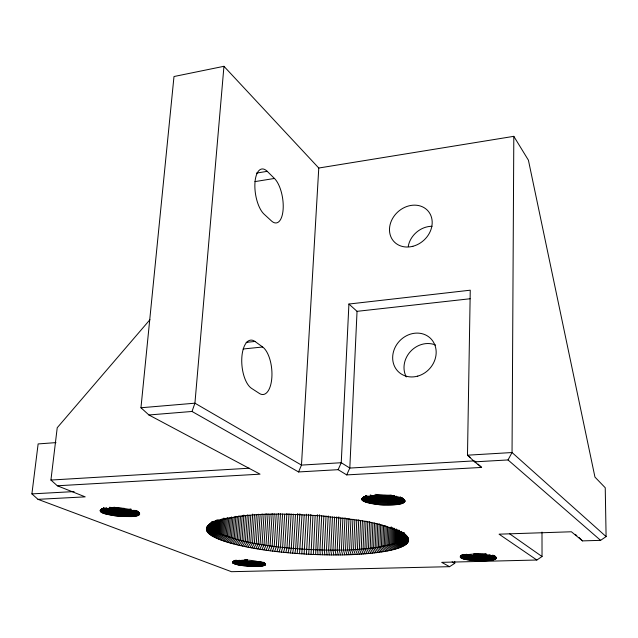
<?xml version="1.0" encoding="UTF-8"?>
<svg xmlns="http://www.w3.org/2000/svg" width="638" height="638" viewBox="0 0 638 638"><rect width="100%" height="100%" fill="white"/><g stroke="black" fill="none" stroke-linecap="round" stroke-linejoin="round"><path stroke-width="0.96" d="M494.657 556.025C501.157 562.022 480.717 560.323 478.532 560.754L478.556 553.943M403.112 498.653C410.282 506.213 387.051 504.65 384.06 505.001L384.228 495.096M403.814 533.145C419.182 545.139 392.195 550.187 384.419 551.487C359.417 555.515 333.953 555.411 308.728 554.263C282.506 552.739 256.173 550.004 230.741 543.169C222.957 540.865 194.391 532.913 212.374 522.012C207.382 533.424 229.002 536 235.701 539.166C258.869 545.299 282.817 547.898 306.687 549.374C331.082 550.602 355.701 550.738 379.897 546.965C386.564 544.677 407.204 544.174 403.407 532.866M318.769 168.025L513.813 136.333L512.043 452.533L508.023 459.942L474.672 461.848L467.487 455.189L470.254 290.194L348.914 304.039L341.25 462.725L338.14 469.68L298.568 471.953L192.014 411.462L148.917 414.979L140.958 407.754L173.991 76.528L223.946 66.304L318.769 168.025L301.479 465.094L298.568 471.953M481.227 553.967L482.001 560.802M481.881 553.959L482.854 560.794M482.527 553.951L483.7 560.778M483.165 553.928L483.141 555.905L484.529 560.754M483.795 553.904L483.771 555.881L485.343 560.714M484.409 553.872L484.378 555.85L486.14 560.674M485.008 553.832L484.984 555.81L486.922 560.635M485.59 553.784L485.566 555.77L487.679 560.579M486.156 553.736L486.132 555.722L488.421 560.515M474.576 553.72L473.348 560.467C470.334 559.869 455.723 559.733 462.638 554.422M475.23 553.768L474.194 560.531L473.348 560.467M475.884 553.816L475.055 560.595L474.194 560.531M476.546 553.856L475.916 560.643L475.055 560.595M477.216 553.888L476.785 560.69L475.916 560.643M477.886 553.92L477.655 560.73L476.785 560.69M479.234 553.959L479.401 560.778M479.904 553.967L480.278 560.794M480.566 553.975L481.14 560.802M311.033 554.374L312.971 515.504M473.938 553.656L472.511 560.395M55.985 442.613L38.128 443.928L31.9 493.892L37.993 499.339L231.45 571.696L449.567 566.68L454.719 563.338L454.758 561.384M137.497 511.102C145.057 518.854 124.554 515.935 121.459 516.405L121.866 508.103M265.536 564.502C257.09 559.773 241.26 558.569 232.511 562.493C237.169 566.018 243.947 565.459 249.554 566.257C251.579 565.93 268.423 567.844 264.347 563.147M249.554 566.257L249.697 561.815L239.417 560.355L236.172 564.375M400.361 532.172L400.066 541L404.037 545.657M401.023 531.757L400.728 540.593L404.731 545.243M401.629 531.326L401.342 540.187L405.377 544.82M402.115 532.866L401.892 539.764L405.959 544.389M402.618 532.427L402.395 539.341L406.494 543.951M403.033 532.977L402.841 538.911L406.964 543.512M403.383 533.52L403.224 538.472L407.379 543.058M403.718 533.073L403.559 538.033L407.738 542.603M403.998 532.618L403.838 537.579L408.033 542.148M404.181 533.153L404.053 537.132L408.272 541.678M404.285 534.724L404.221 536.67L408.448 541.207M394.459 495.598L394.356 498.589L397.434 504.411M393.494 528.136L392.944 543.983L396.533 548.712M395.018 496.5L394.954 498.485L398.208 504.283M394.515 528.758L394.005 543.64L397.649 548.353M395.592 496.428L395.52 498.382L398.957 504.148M396.134 496.316L396.062 498.27L399.659 504.012M395.496 529.38L395.018 543.281L398.718 547.994M396.645 496.197L396.581 498.15L400.329 503.86M396.461 528.998L395.983 542.922L399.731 547.627M397.338 529.604L396.9 542.555L400.696 547.245M398.16 530.457L397.769 542.18L401.613 546.862M398.981 530.058L398.591 541.79L402.474 546.463M399.675 531.606L399.356 541.399L403.28 546.064M308.728 554.263L310.834 514.427M388.175 495.12L388.032 499.091L389.196 505.041M387.625 526.9L386.947 545.586L390.249 550.347M388.941 495.096L388.797 499.068L390.201 505.017M389.698 495.064L389.555 499.036L391.182 504.977M388.869 527.554L388.239 545.283L391.596 550.036M390.44 495.024L390.296 498.996L392.147 504.929M390.113 527.219L389.475 544.972L392.904 549.717M391.166 494.976L391.022 498.948L393.088 504.865M391.836 495.909L391.732 498.892L394.013 504.794M391.301 526.876L390.679 544.653L394.156 549.39M392.522 495.846L392.418 498.828L394.906 504.714M393.191 495.774L393.088 498.756L395.775 504.626M392.418 527.506L391.836 544.318L395.369 549.055M393.837 495.686L393.734 498.677L396.621 504.522M381.03 494.913L379.905 504.77C332.876 498.023 393.861 489.928 404.468 500.048M380.742 524.492L379.897 546.965L382.856 551.75M381.827 494.976L380.934 504.841L379.905 504.77M382.625 495.024L381.971 504.905L380.934 504.841M382.194 525.186L381.388 546.71L384.419 551.487M383.422 495.064L383.015 504.961L384.06 505.001M383.597 525.871L382.84 546.439L385.934 551.216M385.025 495.12L385.097 505.033M385.823 495.128L386.134 505.049M385.009 525.568L384.251 546.168L387.418 550.937M386.612 495.136L387.17 505.057M386.333 526.238L385.615 545.881L388.853 550.642M387.402 495.128L387.258 499.099L388.191 505.057M374.346 495.024L374.227 498.007L371.252 503.645M375.024 495.152L374.905 498.134L372.129 503.805M374.546 523.04L373.565 547.898L376.237 552.699M375.758 494.283L375.599 498.254L373.031 503.956M376.468 494.394L376.308 498.366L373.956 504.1M377.194 494.498L377.042 498.469L374.905 504.235M376.133 523.79L375.2 547.675L377.951 552.476M377.943 494.602L377.784 498.573L375.878 504.363M378.701 494.689L378.541 498.661L376.859 504.483M377.704 524.053L376.803 547.452L379.618 552.245M379.466 494.777L379.315 498.741L377.863 504.586M380.248 494.849L378.876 504.682M379.259 523.79L378.366 547.213L381.261 552.006M367.791 521.948L366.698 548.672L369.051 553.489M370.287 494.968L370.207 496.962L366.005 502.297M369.546 521.74L368.461 548.497L370.901 553.305M370.774 495.136L370.694 497.13L366.643 502.513M371.3 495.295L371.22 497.289L367.321 502.712M371.85 495.455L371.771 497.441L368.038 502.911M371.228 522.514L370.192 548.305L372.712 553.114M372.425 495.606L372.345 497.592L368.796 503.111M373.031 495.75L372.951 497.736L369.577 503.294M373.661 495.885L373.581 497.871L370.399 503.47M372.887 523.28L371.898 548.106L374.49 552.915M360.574 520.696L359.346 549.286L361.371 554.103M362.44 520.528L361.228 549.151L363.333 553.967M364.234 521.342L363.078 548.999L365.271 553.816M366.053 521.15L364.904 548.84L367.177 553.656M352.942 519.276L351.586 549.733L353.261 554.558M354.864 520.137L353.556 549.637L355.326 554.462M356.801 520.002L355.51 549.533L357.368 554.35M358.723 519.858L357.44 549.414L359.385 554.239M346.976 518.59L345.525 549.964L346.944 554.789M348.914 304.039L357.041 311.336L349.815 468.061L346.713 474.903L338.14 469.68M349.002 518.503L347.566 549.9L349.074 554.717M350.964 519.38L349.584 549.82L351.179 554.645M340.844 517.801L339.304 550.1L340.453 554.916M342.925 517.753L341.394 550.068L342.63 554.885M344.983 517.681L343.467 550.02L344.799 554.837M334.583 516.916L332.94 550.139L333.81 554.948M336.697 516.9L335.078 550.139L336.043 554.948M338.802 516.868L337.199 550.123L338.252 554.94M326.05 515.903L324.295 550.052L324.79 554.845M328.211 515.935L326.473 550.084L327.063 554.893M330.309 516.924L328.642 550.115L329.32 554.916M332.454 516.924L330.795 550.131L331.577 554.94M319.582 514.778L317.724 549.868L317.931 554.661M321.712 515.815L319.917 549.94L320.228 554.733M323.881 515.871L322.11 550.004L322.509 554.797M315.156 515.6L313.338 554.478M317.397 514.707L315.635 554.574M306.447 514.18L304.119 553.999M306.423 554.135L308.64 514.308M299.892 513.726L297.22 553.537M302.021 514.858L299.517 553.704M304.206 515.01L301.814 553.856M293.32 514.148L291.287 548.257L290.362 552.979M295.482 514.34L293.472 548.449L292.643 553.178M297.715 513.55L295.665 548.624L294.923 553.361M121.459 516.405L120.51 516.333L121.132 508.047M286.877 513.502L284.787 547.643L283.583 552.341M289.014 513.726L286.948 547.859L285.832 552.564M291.159 513.941L289.11 548.066L288.089 552.779M280.473 513.734L278.391 546.941L276.908 551.615M282.57 513.997L280.513 547.181L279.117 551.862M284.692 514.236L282.642 547.42L281.342 552.109M272.155 513.59L270.065 545.881L268.215 550.514M274.196 513.885L272.123 546.16L270.36 550.801M276.246 514.172L274.196 546.423L272.53 551.08M278.383 513.47L276.286 546.686L274.707 551.352M266.086 513.622L264.012 544.996L261.899 549.605M268.072 513.949L266.006 545.299L263.98 549.916M270.073 514.26L268.024 545.594L266.086 550.219M258.262 514.212L256.253 543.704L253.788 548.273M260.152 514.563L258.151 544.039L255.782 548.624M262.13 513.933L260.081 544.366L257.792 548.959M264.068 514.276L262.035 544.685L259.833 549.286M252.688 514.076L250.694 542.659L247.991 547.197M254.49 514.451L252.52 543.018L249.897 547.563M256.332 514.826L254.371 543.369L251.827 547.922M245.534 515.44L243.7 541.168L240.678 545.665M247.297 514.858L245.407 541.55L242.456 546.056M245 559.406L243.261 565.691M245.582 559.478L244.019 565.778M249.011 515.265L247.137 541.925L244.266 546.447M246.172 559.55L244.793 565.866M246.77 559.614L245.574 565.946M247.377 559.67L246.364 566.018M250.766 515.656L248.9 542.3L246.116 546.83M238.971 515.727L237.232 539.581L233.907 544.023M240.526 516.158L238.795 539.987L235.542 544.445M242.185 515.592L240.398 540.386L237.216 544.86M243.876 515.025L242.033 540.785L238.931 545.267M231.506 516.924L229.975 537.467L226.299 541.845M232.87 517.386L231.347 537.898L227.742 542.292M234.345 516.86L232.758 538.328L229.217 542.739M235.861 516.333L234.21 538.751L230.741 543.169M237.344 516.78L235.701 539.166L232.304 543.6M248.756 566.209L249.083 561.775M225.023 518.503L223.747 535.242L219.775 539.557M226.251 518L224.903 535.697L220.987 540.019M227.519 517.49L226.107 536.143L222.247 540.482M228.755 517.96L227.351 536.59L223.555 540.944M230.111 517.442L228.643 537.029L224.903 541.399M217.111 519.818L216.194 531.51L211.824 535.721M217.877 520.313L216.968 531.988L212.637 536.207M218.794 519.555L217.789 532.459L213.507 536.694M219.663 520.042L218.659 532.929L214.424 537.172M220.652 519.539L219.584 533.4L215.389 537.659M221.697 519.037L220.549 533.862L216.41 538.137M222.782 518.527L221.569 534.325L217.486 538.616M223.922 518.024L222.638 534.788L218.603 539.086M211.322 522.402L211.082 525.329L206.377 529.341M211.377 522.817L211.138 525.8L206.441 529.827M211.569 522.307L211.258 526.27L206.568 530.314M211.816 521.796L211.425 526.741L206.76 530.8M212.047 522.275L211.656 527.219L207.007 531.294M212.406 521.772L211.936 527.698L207.31 531.781M212.749 522.259L212.279 528.176L207.677 532.275M213.22 521.764L212.677 528.655L208.1 532.77M213.746 521.27L213.124 529.133L208.578 533.264M214.256 521.764L213.634 529.604L209.112 533.751M214.886 521.27L214.193 530.082L209.711 534.245M215.58 520.783L214.807 530.561L210.357 534.74M216.242 521.278L215.477 531.039L211.066 535.226M223.946 66.304L194.925 403.192L192.014 411.462M129.873 509.108L129.673 511.078L132.01 516.453M130.447 509.06L130.248 511.03L132.752 516.389M130.989 509.004L130.79 510.974L133.462 516.317M123.325 508.183L123.357 516.509M124.043 508.215L124.29 516.549M124.657 509.22L125.215 516.581M125.359 509.228L125.16 511.197L126.133 516.597M126.053 509.236L125.853 511.205L127.034 516.605M126.731 509.236L126.531 511.197L127.911 516.605M127.393 509.228L127.193 511.19L128.78 516.597M128.039 509.212L127.839 511.174L129.618 516.573M128.669 509.18L128.477 511.15L130.439 516.541M129.283 509.148L129.083 511.118L131.237 516.501M116.076 507.481L115.765 510.432L113.915 515.608C111.514 514.738 95.333 513.694 102.239 508.677M116.778 507.585L114.832 515.743L113.915 515.608M117.488 507.681L115.765 515.863L114.832 515.743M118.213 507.768L116.698 515.975L115.765 515.863M118.939 507.848L117.647 516.078L116.698 515.975M119.665 507.92L118.596 516.174L117.647 516.078M120.399 507.992L119.553 516.262L118.596 516.174M122.6 508.143L122.408 516.461M109.776 507.17L109.569 509.148L105.836 513.957M110.302 507.322L110.095 509.291L106.53 514.148M110.852 507.465L110.645 509.435L107.248 514.332M111.427 507.609L111.227 509.579L107.997 514.515M112.025 507.744L111.817 509.714L108.779 514.691M112.639 507.88L112.44 509.85L109.576 514.858M113.277 508.007L113.07 509.977L110.406 515.025M114.027 507.146L113.723 510.097L111.259 515.177M114.696 507.266L114.393 510.217L112.128 515.329M115.382 507.377L115.071 510.328L113.014 515.472M247.951 566.153L248.461 561.735M37.993 499.339L85.189 496.858L57.324 485.781L50.928 480.047L57.221 427.739L149.954 319.678M247.153 566.089L247.847 561.687M471.697 560.308L473.276 555.57L483.141 555.905L490.263 555.036L493.82 559.654M470.892 560.22L472.654 555.507L473.276 555.57M242.52 565.595L244.29 561.296M470.102 560.132L472.048 555.435L472.654 555.507M241.786 565.491L243.724 561.217M469.329 560.028L471.458 555.355L472.048 555.435M468.579 559.925L470.884 555.275L471.458 555.355M241.076 565.38L243.182 561.137M467.861 559.813L470.326 555.188L470.884 555.275M240.382 565.268L242.647 561.049M467.16 559.693L469.791 555.092L470.326 555.188M239.705 565.156L242.129 560.962M466.482 559.566L469.273 554.996L469.791 555.092M239.059 565.037L241.627 560.866M465.836 559.438L468.778 554.9L469.273 554.996M238.429 564.909L241.148 560.77M465.214 559.311L468.3 554.797L468.778 554.9M237.822 564.782L240.686 560.666M464.631 559.175L467.853 554.685L468.3 554.797M237.24 564.646L240.239 560.563M464.073 559.032L467.853 554.685M236.69 564.51L239.816 560.459M463.555 558.888L467.423 554.582M105.182 513.757L109.066 508.996C117.185 511.038 125.949 512.162 134.187 510.28M463.068 558.736L467.024 554.462M365.399 502.082L369.745 496.795C379.116 499.426 389.611 500.328 398.965 497.305L403.463 502.776M235.677 564.239L239.043 560.244M462.614 558.585L466.657 554.35M104.56 513.566L108.596 508.837L109.066 508.996M364.84 501.867L369.322 496.619L369.745 496.795M235.223 564.096L238.11 560.794M462.199 558.433L466.306 554.231M364.33 501.635L368.923 496.444L369.322 496.619M103.978 513.359L108.149 508.685L108.596 508.837M461.824 558.274L465.062 554.701M234.792 563.952L237.767 560.674M363.859 501.412L368.923 496.444M103.428 513.159L107.726 508.526L108.149 508.685M207.629 526.023L211.896 522.339M461.489 558.114L464.791 554.574M234.401 563.809L237.456 560.563M363.437 501.181L368.573 496.268M461.194 557.955L464.552 554.446M102.925 512.952L107.726 508.526M234.042 563.657L237.161 560.443M363.062 500.95L367.959 495.909M460.939 557.795L463.666 555.012M102.455 512.745L107.336 508.366M233.715 563.514L236.905 560.323M362.727 500.71L367.089 496.348M460.724 557.636L463.483 554.869M460.548 557.468L463.34 554.733M233.428 563.37L236.674 560.204M362.448 500.471L366.866 496.157M102.024 512.537L106.658 508.039M460.421 557.309L463.228 554.589M362.224 500.24L366.69 495.965M233.181 563.218L235.813 560.706M460.333 557.149L463.156 554.454M101.641 512.33L106.363 507.88M460.285 556.982L461.705 555.65M362.041 500.001L366.547 495.774M460.54 556.352L462.805 554.518M232.966 563.075L235.637 560.587M460.285 556.822L461.705 555.499M460.325 556.663L461.745 555.355M361.913 499.761L365.797 496.181M460.413 556.503L461.816 555.212M101.298 512.123L105.422 508.35M232.798 562.923L235.494 560.459M361.834 499.522L365.741 495.981L364.378 497.13M232.663 562.78L235.382 560.331M101.003 511.915L105.182 508.175M361.81 499.291L365.718 495.782M232.567 562.636L235.302 560.212M361.842 499.052L364.816 496.412M361.913 498.82L364.139 496.866M363.078 497.728L364.489 496.492L362.232 498.374M100.756 511.708L104.983 508.007M232.511 562.493L233.883 561.296M362.049 498.597L364.258 496.659M232.495 562.357L233.867 561.161M232.519 562.222L233.891 561.033M232.583 562.086L233.947 560.914M100.549 511.501L104.106 508.454M208.554 525.114L217.239 520.042M206.369 528.862L211.09 524.859M206.425 528.376L211.146 524.388M213.73 522.099L215.229 520.831M100.389 511.293L103.978 508.279M206.545 527.897L211.266 523.926M206.72 527.427L211.449 523.471M206.967 526.956L212.454 522.259M100.278 511.094L103.89 508.111M100.214 510.894L103.834 507.944M100.605 509.961L103.715 507.92M100.198 510.703L102.375 508.949M100.222 510.512L102.399 508.773M100.302 510.32L102.471 508.606M100.429 510.137L101.865 509.004M541.997 532.076L542.037 556.535L536.845 560.02L499.06 534.173L571.401 531.773L582.478 540.888L600.605 540.346L606.1 536.598L605.239 487.751L594.959 477.096L528.416 160.186L513.813 136.333M461.481 555.762C472.646 553.258 485.319 553.138 496.029 557.397M215.764 521.294C250.096 511.548 286.55 513.853 321.775 515.887C350.286 519.795 382.146 519.898 406.837 536.279M102.168 509.164C114.338 507.154 128.039 507.585 139.228 513.088M256.412 173.113L267.226 171.335L274.452 178.457A23.646 9.897 81.2 0 1 283.128 209.384A23.646 9.897 81.2 0 1 271.477 220.955L264.14 214.216A23.925 10.104 81 0 1 254.969 182.572A23.925 10.104 81 0 1 267.226 171.335M254.953 181.607L274.452 178.457M249.697 561.815L259.283 561.56L262.035 565.946M357.041 311.336L470.102 298.759M246.132 342.375L254.969 341.45L262.657 347A24.515 10.918 84.6 0 1 271.844 377.64A24.515 10.918 84.6 0 1 259.411 393.463L251.587 388.382A24.794 11.165 84.5 0 1 241.858 357.089A24.794 11.165 84.5 0 1 254.969 341.45M243.174 348.994L262.657 347M140.958 407.754L194.925 403.192L301.479 465.094L341.25 462.725L349.815 468.061L473.555 460.931M50.928 480.047L249.306 468.212M57.324 485.781L260.057 474.162L148.917 414.979M346.713 474.903L481.618 467.431L478.085 464.153M31.9 493.892L74.096 491.579M536.845 560.02L441.687 562.349L449.567 566.68M477.655 560.73L478.532 560.754M381.971 504.905L383.015 504.961M119.553 516.262L120.51 516.333M452.127 561.887L454.719 563.338M509.69 533.846L542.037 556.535M474.672 461.848L481.618 467.431M470.31 457.462L467.487 455.189L512.043 452.533L606.1 536.598M575.301 534.389L576.784 535.609M508.023 459.942L600.605 540.346M474.552 460.867L475.964 462.183M579.009 537.443L582.478 540.888M494.801 556.176L496.181 557.564M494.905 556.328L496.284 557.724M494.482 555.873L495.83 557.229M495.59 557.07L494.259 555.722L496.356 557.891M494.29 555.921L496.372 558.051M402.873 498.43L404.221 499.809M402.745 498.398L404.819 500.527M493.979 555.754L496.356 558.21M403.096 498.884L404.915 500.766M403.368 532.77L407.658 537.292M401.916 497.823L404.963 501.005M401.884 497.768L403.16 499.091M403.264 533.001L404.444 534.237L404.325 536.207L408.567 540.737M403.352 532.889L407.977 537.794M493.924 555.889L496.292 558.37M402.315 532.283L403.695 533.727M404.157 534.317L408.416 538.791M403.966 533.839L408.224 538.297M404.285 534.796L408.551 539.277M401.916 498.031L404.955 501.237M404.356 535.274L408.615 539.772M493.828 556.033L496.181 558.521M492.991 555.132L494.219 556.432M404.372 535.745L408.623 540.25M398.718 530.258L400.05 531.669M401.86 498.23L404.891 501.468M493.118 555.538L496.029 558.681M400.568 497.122L404.779 501.699M400.489 497.122L401.669 498.406M492.959 555.666L495.838 558.832M394.164 528.24L395.424 529.636M400.441 497.297L404.62 501.923M264.244 562.748L265.432 564.08M264.315 562.883L265.504 564.223M492.289 555.251L495.598 558.976M264.347 563.011L265.544 564.359M400.273 497.48L404.404 502.146M492.065 555.371L495.319 559.119M264.307 563.266L265.496 564.638M137.776 511.469L139.539 513.502M400.066 497.656L404.141 502.361M137.609 511.373L139.626 513.702M263.638 562.7L265.416 564.766M137.298 511.142L139.658 513.893M137.29 511.309L139.65 514.092M491.81 555.491L495.008 559.263M262.944 562.126L265.288 564.901M399.244 497.146L403.822 502.569M137.242 511.477L139.594 514.276M262.808 562.23L265.129 565.021M137.154 511.636L139.491 514.459M491.523 555.594L494.649 559.39M262.641 562.333L264.929 565.148M135.862 510.368L139.339 514.643M491.204 555.706L494.251 559.526M398.654 497.465L403.056 502.975M262.441 562.437L264.69 565.26M135.711 510.504L139.14 514.81M135.511 510.639L138.893 514.978M262.21 562.533L264.419 565.38M398.311 497.608L402.594 503.167M135.288 510.775L138.606 515.137M261.405 561.911L264.108 565.483M397.929 497.752L402.092 503.35M489.904 555.132L493.349 559.773M135.017 510.894L138.271 515.297M261.133 561.998L263.765 565.587M397.506 497.895L401.549 503.526M134.722 511.014L137.896 515.44M489.521 555.227L492.839 559.885M260.822 562.078L263.382 565.683M133.868 510.392L137.481 515.576M397.059 498.023L400.959 503.693M489.107 555.307L492.305 559.997M259.993 561.424L262.96 565.778M133.517 510.496L137.018 515.711M259.65 561.496L262.513 565.866M488.668 555.387L491.731 560.1M133.135 510.591L136.524 515.831M132.728 510.679L135.982 515.951M488.206 555.467L491.124 560.196M258.892 561.615L261.524 566.018M132.281 510.767L135.408 516.054M487.719 555.538L490.486 560.284M258.478 561.671L260.982 566.089M131.811 510.839L134.793 516.15M487.209 555.602L489.825 560.371M258.039 561.719L260.416 566.153M131.316 510.91L134.147 516.238M486.682 555.666L489.139 560.443M257.585 561.767L259.818 566.209M257.106 561.807L259.195 566.257M256.612 561.839L258.549 566.297M256.101 561.863L257.888 566.329M255.567 561.887L257.194 566.361M255.025 561.903L256.492 566.385M254.474 561.918L255.766 566.392M253.9 561.926L255.025 566.4M253.326 561.926L254.275 566.4M252.736 561.918L253.509 566.392M252.138 561.911L252.728 566.385M251.531 561.895L251.946 566.361M250.925 561.871L251.149 566.329M250.311 561.847L250.359 566.297M408.248 246.324A22.139 18.821 -41.3 0 1 432.062 226.283M406.294 376.938A22.689 20.145 -46.5 0 1 410.497 351.474A22.689 20.145 -46.5 0 1 435.602 345.054M412.866 246.292A22.912 19.236 -41.8 0 0 428.234 211.186A22.912 19.236 -41.8 0 0 391.413 220.796A22.912 19.236 -41.8 0 0 412.866 246.292M417.754 376.109A23.167 20.44 -46.8 0 0 431.368 339.256A23.167 20.44 -46.8 0 0 394.125 349.712A23.167 20.44 -46.8 0 0 417.754 376.109"/></g></svg>
